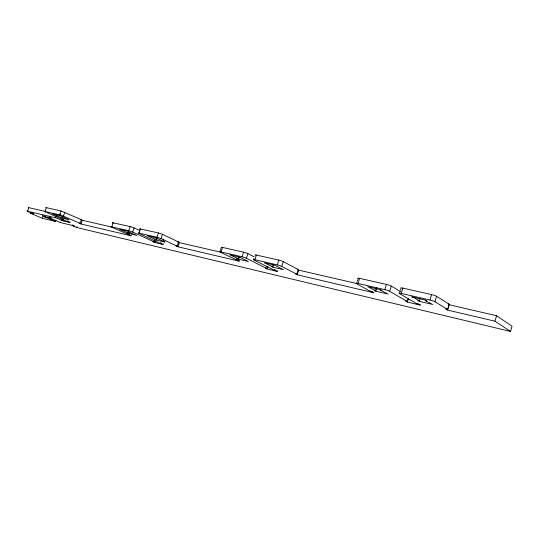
<?xml version="1.0" encoding="UTF-8"?>
<svg xmlns="http://www.w3.org/2000/svg" width="539" height="539" viewBox="0 0 539 539"><rect width="100%" height="100%" fill="white"/><g stroke="black" fill="none" stroke-linecap="round" stroke-linejoin="round"><path stroke-width="0.81" d="M73.445 225.322L73.216 225.989L76.72 227.512L510.527 331.438L512.05 326.183L496.547 315.739L448.738 304.616M510.527 331.438L494.95 321.204L496.547 315.739M494.95 321.204L447.431 310.046L446.022 309.191L446.218 308.53M447.431 310.046L448.017 308.072M448.212 307.412L449 304.784M446.022 309.191L447.727 309.588L449.304 304.299L436.583 296.315A3.921 0.526 16.4 0 0 431.618 294.597L402.808 288.096A3.807 0.505 16.7 0 0 401.063 288.284L400.962 288.614M399.655 292.906L399.453 293.566A3.813 0.485 16.7 0 1 401.191 293.411L429.981 300.034L431.618 294.597M447.727 309.588L434.946 301.752L436.583 296.315M420.245 304.434L420.056 305.074L417.004 303.848L417.193 303.208M419.315 301.348L417.826 300.466L419.49 300.85L414.983 298.168L411.789 296.874L425.291 299.994L426.787 300.897L425.089 300.506L432.682 304.461L419.315 301.348L420.218 298.357M418.608 304.225L418.803 303.585M399.857 292.246L400.16 291.255M400.457 290.265L400.76 289.275M401.191 293.411L402.808 288.096M420.056 305.074L407.316 302.069L405.847 301.22L406.042 300.587M405.847 301.22L407.43 301.591L408.387 298.424M407.316 302.069L408.461 298.283M356.683 283.359L356.582 283.682A3.645 0.451 17.1 0 1 358.024 283.474L384.846 289.645L386.456 284.403A3.746 0.492 16.8 0 1 391.274 286.068L400.14 291.309M407.43 301.591L389.663 291.309L391.274 286.068M373.918 292.125L373.722 292.744L370.664 291.532L370.859 290.905M372.179 291.882L372.368 291.262M375.636 290.649L367.719 286.694L380.298 289.598L381.881 290.508L380.298 290.144L388.127 294.078L375.663 291.168L374.093 290.285L375.636 290.649L376.532 287.745M375.663 291.168L376.552 288.284M358.024 283.474L359.614 278.346L386.456 284.403M356.879 282.726L357.081 282.086M357.377 281.129L357.674 280.172M357.869 279.539L358.166 278.582A3.645 0.472 17.1 0 1 359.614 278.346M373.722 292.744L297.164 274.775L295.594 273.623M295.507 273.913L296.834 274.23L298.323 269.567L283.285 261.651A3.369 0.418 17.8 0 0 278.838 260.121L256.396 255.055A3.295 0.404 18 0 0 255.318 255.237M297.164 274.775L298.646 270.133L297.299 269.426M265.639 267.6L265.457 268.159L267.135 269.001L277.194 271.373L277.47 270.524M296.834 274.23L281.756 266.421L283.285 261.651M265.457 268.159L266.704 268.449L267.337 266.488M267.135 269.001L267.95 266.488M272.485 266.643L264.198 262.783L274.728 265.215L283.373 269.655L272.909 267.216L271.184 266.34L272.485 266.643L273.233 264.326M272.909 267.216L273.65 264.912M277.194 271.373L274.257 270.228L274.533 269.385M275.53 270.531L275.8 269.682M254.273 259.461L254.085 260.041A3.295 0.384 18 0 1 254.873 259.731L277.302 264.892L278.838 260.121M253.573 259.576L253.95 258.41M254.873 259.731L256.396 255.055M239.356 260.31L239.08 261.139L237.349 260.283L237.618 259.461M238.016 258.619L229.648 254.806L239.538 257.09L248.391 261.503L238.555 259.212L236.796 258.336L238.016 258.619L238.507 257.123M238.555 259.212L239.289 256.975M237.349 260.283L220.424 252.279A3.194 0.364 18.2 0 1 221.024 251.942L242.092 256.793L243.601 252.171A3.254 0.391 18.1 0 1 247.933 253.653L254.253 256.881M266.704 268.449L246.424 258.275L247.933 253.653M236.149 260.007L236.419 259.178M220.215 250.682L220.963 248.418M220.424 252.279L220.707 251.437M221.024 251.942L222.519 247.414L243.601 252.171M239.08 261.139L177.937 246.781L176.152 245.946L176.327 245.427M176.152 245.946L177.223 246.195L178.618 242.031L162.293 234.249L158.634 232.996L139.574 228.799L140.275 229.318M177.937 246.781L179.332 242.638L177.547 241.789M177.223 246.195L161.033 238.582L162.468 234.33M163.337 243.695L163.081 244.45L160.272 243.385L160.534 242.631M161.302 243.628L161.559 242.867M156.539 237.429L155.838 239.498L154.794 239.255L156.627 240.111L165.042 242.072L163.216 241.216L163.681 239.828M163.081 244.45L154.936 242.53L153.15 241.708L153.319 241.209M153.15 241.708L154.161 241.95L154.585 240.69M154.936 242.53L155.528 240.778M160.272 243.385L138.125 232.989L156.997 237.207L158.432 232.949M156.627 240.111L157.092 238.737M79.273 222.984L81.032 224.035L130.99 235.765L131.246 235.017M154.161 241.95L132.702 232.053L134.11 227.923L130.371 226.623L112.375 222.661L112.961 223.099M138.86 233.468L139.123 232.693M139.035 233.07L140.457 228.893M128.033 233.03L119.543 229.371L127.521 231.218L136.852 235.503L127.042 232.801L128.033 233.03L128.491 231.689M130.99 235.765L110.953 226.73L128.767 230.705L130.182 226.575M128.194 234.708L128.45 233.966M128.895 233.643L129.353 232.309M129.171 234.937L129.427 234.189M111.782 226.798L113.183 222.742M111.735 227.215L111.903 226.71M76.72 227.512L77.03 226.629M80.426 219.703L81.389 219.669L80.075 223.429L79.193 223.22M81.032 224.035L82.346 220.289L111.849 227.087M61.426 219.616L61.271 220.074L63.09 220.869L63.494 219.73M80.075 223.429L61.567 215.357L44.414 211.382L67.153 221.455L67.395 220.768M67.153 221.455L68.002 221.657L68.237 220.97M63.09 220.869L69.821 222.452L70.063 221.765M50.356 217.493L50.12 218.16L60.28 222.553L72.28 225.417L72.509 224.75M73.216 225.989L74.045 226.185L74.274 225.518M50.12 218.16L50.929 218.356L51.165 217.689M33.694 213.215L33.458 213.875L26.95 211.126L55.551 217.749L56.036 216.375M30.575 212.481L30.339 213.141L42.332 218.275L55.456 221.408L55.921 220.094M59.485 215.506L68.952 219.669L62.039 218.059L52.566 213.902L59.485 215.506L60.024 213.983M59.755 214.825L61.109 210.992L81.389 219.669M60.28 222.553L60.509 221.893M62.039 218.059L62.564 216.57M63.447 216.078L64.795 212.245M61.271 220.074L62.106 220.269L62.504 219.13M55.456 221.408L42.675 216.051L42.911 215.384M42.332 218.275L42.642 217.412M45.054 211.436L46.388 207.67L61.109 210.992M45.283 211.888L45.613 210.951M44.494 216.833L44.811 215.95M45.296 217.022L45.532 216.361M42.675 216.051L49.11 217.567L49.345 216.9M27.523 211.173L28.783 207.636L44.353 211.221M27.806 211.605L28.041 210.944M30.851 212.905L31.08 212.245M31.633 213.094L31.862 212.433M46.388 207.67L45.768 207.596L46.024 207.852M28.783 207.636L28.23 207.569L28.493 207.805M177.614 241.802L178.618 242.031M297.238 269.318L298.323 269.567M448.131 304.03L449.304 304.299M179.332 242.638L220.943 252.225M298.646 270.133L357.323 283.655M163.216 241.216L155.805 237.746L147.356 235.799L155.838 239.498M30.339 213.141L33.458 213.875M156.997 237.207L161.033 238.582M128.767 230.705L132.702 232.053M55.551 217.749L62.106 220.269M49.11 217.567L50.929 218.356M72.28 225.417L74.045 226.185M68.002 221.657L69.821 222.452M80.506 219.467L80.85 219.622M81.079 219.723L82.346 220.289M134.11 227.923L139.453 230.416M254.085 260.041L274.257 270.228M356.582 283.682L370.664 291.532M399.453 293.566L417.004 303.848M384.846 289.645A3.746 0.472 16.9 0 1 389.663 291.309M242.092 256.793A3.254 0.377 18.1 0 1 246.424 258.275M221.758 247.697A3.194 0.377 18.2 0 1 222.519 247.414M277.302 264.892A3.369 0.398 17.8 0 1 281.756 266.421M429.981 300.034A3.928 0.499 16.5 0 1 434.946 301.752"/></g></svg>
